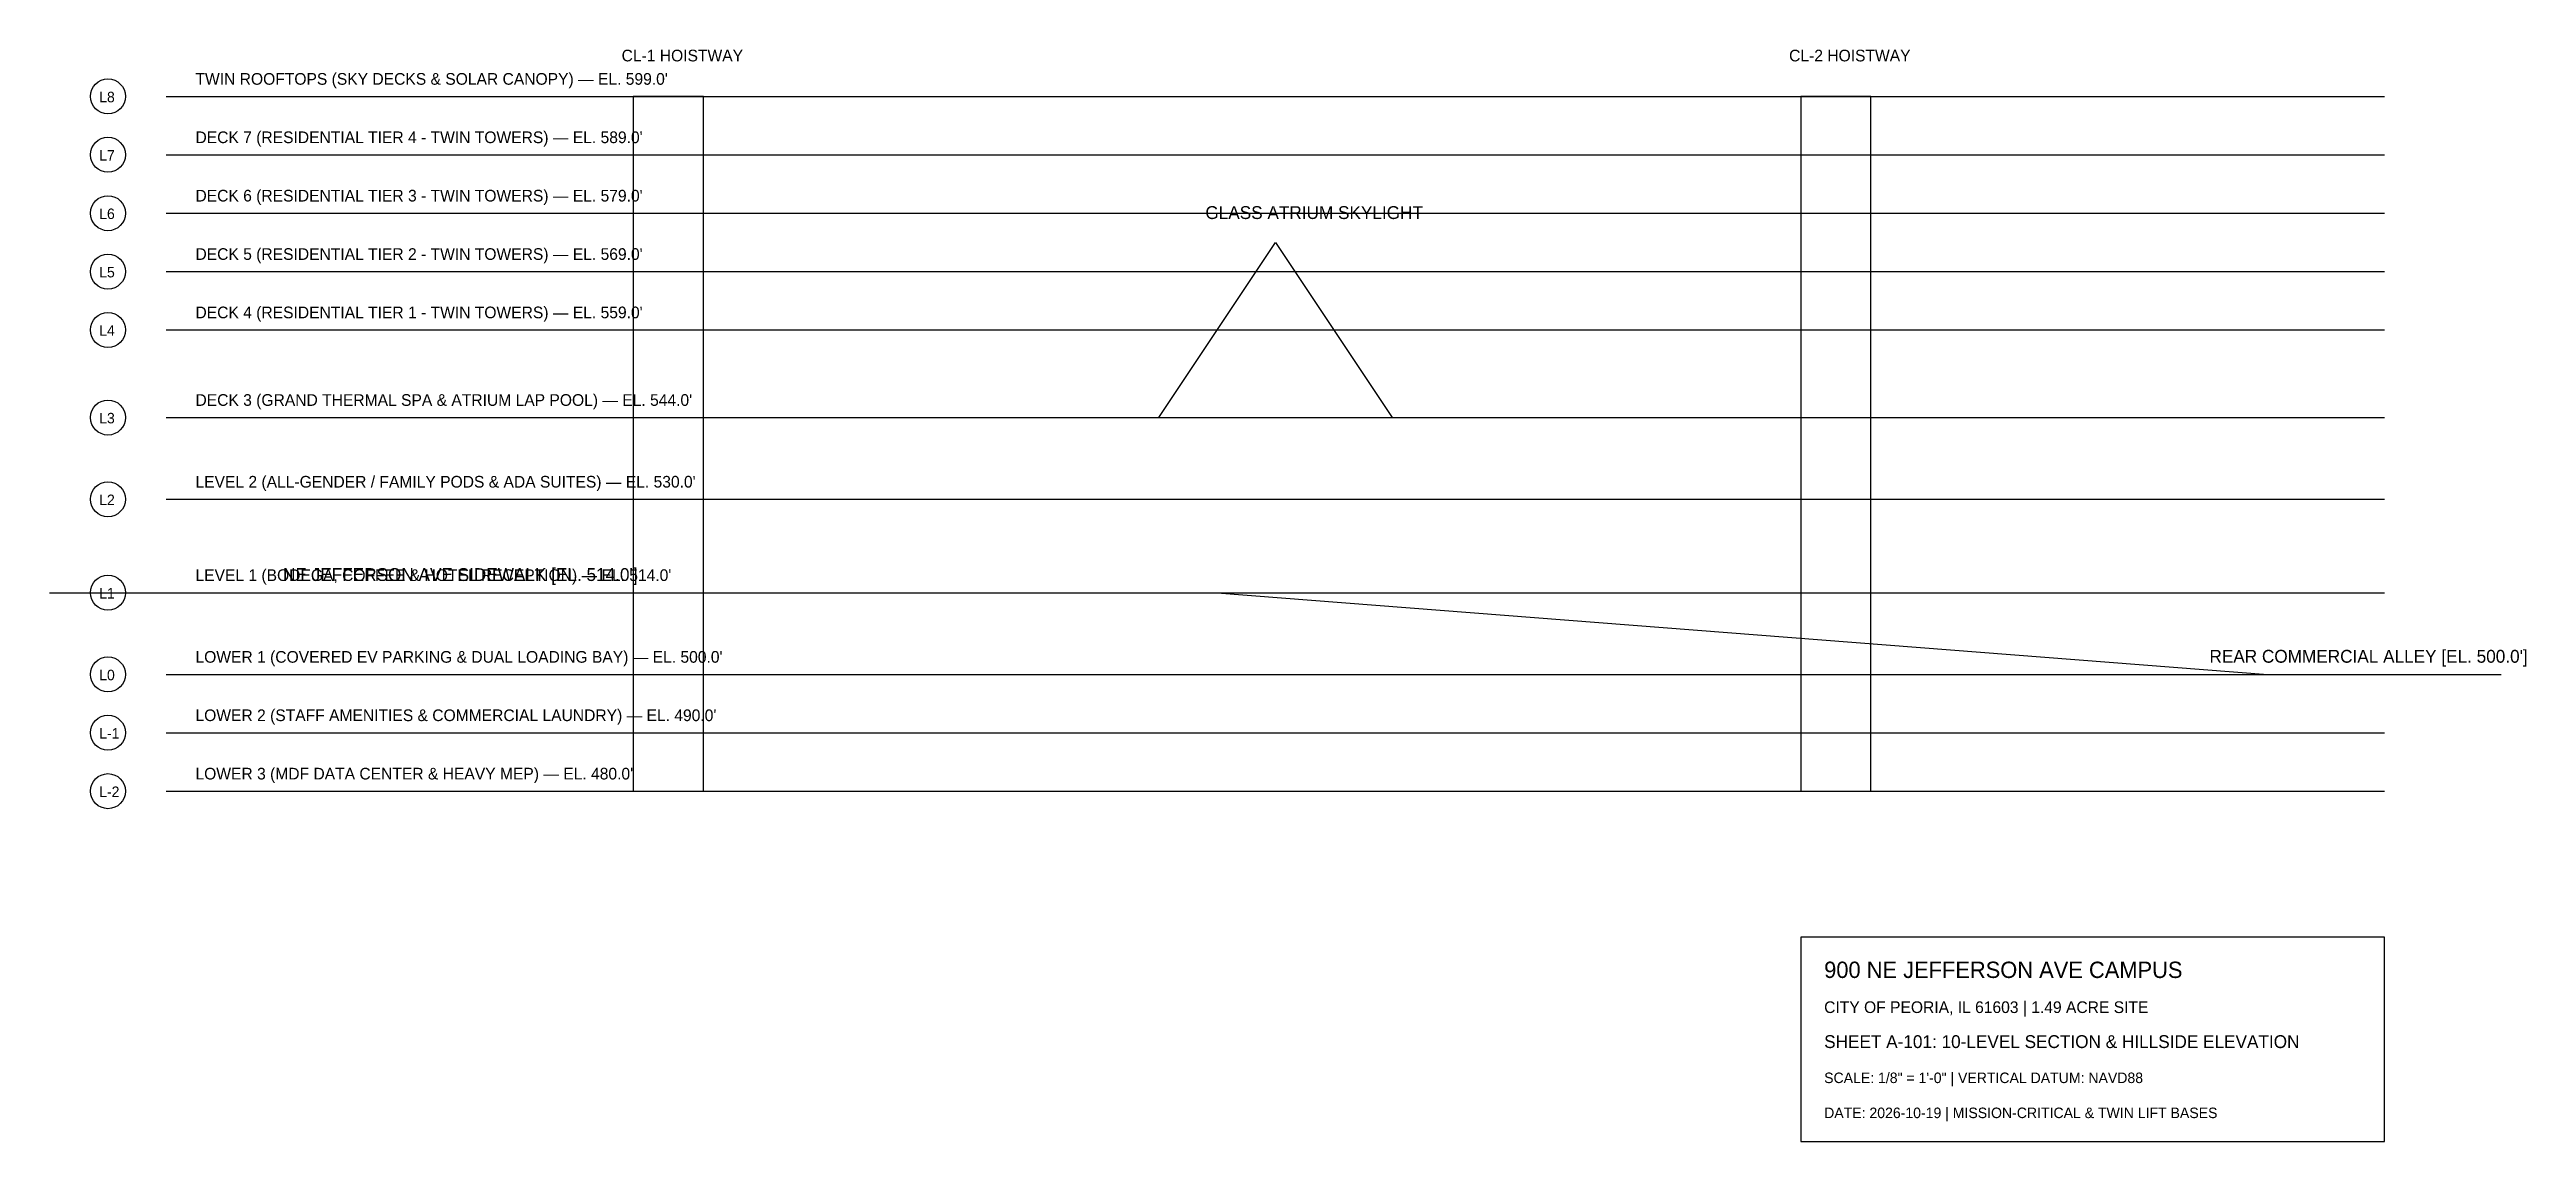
# Model space of a CAD drawing. Extents: x -20 to 404, y 420 to 607.
import ezdxf

# ---------------------------------------------------------------- set-up
doc = ezdxf.new("R2010")
doc.units = 0
for name, color, linetype in [('A-ANNO-DIMS', 6, 'CONTINUOUS'), ('A-ANNO-TEXT', 7, 'CONTINUOUS'), ('A-ANNO-TTLB', 7, 'CONTINUOUS'), ('A-ELEV-CARGO', 1, 'CONTINUOUS'), ('A-GLAZ', 5, 'CONTINUOUS'), ('A-WALL-EXTR', 7, 'CONTINUOUS')]:
    doc.layers.add(name, color=color, linetype=linetype)

msp = doc.modelspace()

# ---------------------------------------------------------------- linework, layer by layer
at = {"layer": 'A-ANNO-DIMS'}
for centre in [(-10, 599), (-10, 589), (-10, 579), (-10, 569), (-10, 559), (-10, 544), (-10, 530), (-10, 514), (-10, 500), (-10, 490), (-10, 480)]:
    msp.add_circle(centre, 3, dxfattribs=at)
at = {"layer": 'A-ANNO-TTLB'}
for p, q in [((380, 455), (280, 455)), ((280, 455), (280, 420)), ((380, 420), (380, 455)), ((280, 420), (380, 420))]:
    msp.add_line(p, q, dxfattribs=at)
at = {"layer": 'A-ELEV-CARGO'}
for p, q in [((92, 599), (80, 599)), ((80, 599), (80, 480)), ((92, 480), (92, 599)), ((292, 599), (280, 599)), ((280, 599), (280, 480)), ((292, 480), (292, 599)), ((80, 480), (92, 480)), ((280, 480), (292, 480))]:
    msp.add_line(p, q, dxfattribs=at)
at = {"layer": 'A-GLAZ'}
for p, q in [((170, 544), (190, 574)), ((190, 574), (210, 544))]:
    msp.add_line(p, q, dxfattribs=at)
at = {"layer": 'A-WALL-EXTR'}
for p, q in [((0, 599), (380, 599)), ((0, 589), (380, 589)), ((0, 579), (380, 579)), ((0, 569), (380, 569)), ((0, 559), (380, 559)), ((0, 544), (380, 544)), ((0, 530), (380, 530)), ((-20, 514), (180, 514)), ((0, 514), (380, 514)), ((180, 514), (360, 500)), ((0, 500), (380, 500)), ((360, 500), (400, 500)), ((0, 490), (380, 490)), ((0, 480), (380, 480))]:
    msp.add_line(p, q, dxfattribs=at)

# ---------------------------------------------------------------- texts
at = {"layer": 'A-ANNO-TEXT'}
for s, height, p in [('CL-1 HOISTWAY', 2, (78, 605)), ('CL-2 HOISTWAY', 2, (278, 605)), ("TWIN ROOFTOPS (SKY DECKS & SOLAR CANOPY) — EL. 599.0'", 2, (5, 601)), ('L8', 1.8, (-11.5, 598)), ('L7', 1.8, (-11.5, 588)), ("DECK 7 (RESIDENTIAL TIER 4 - TWIN TOWERS) — EL. 589.0'", 2, (5, 591)), ("DECK 6 (RESIDENTIAL TIER 3 - TWIN TOWERS) — EL. 579.0'", 2, (5, 581)), ('L6', 1.8, (-11.5, 578)), ('GLASS ATRIUM SKYLIGHT', 2.2, (178, 578)), ("DECK 5 (RESIDENTIAL TIER 2 - TWIN TOWERS) — EL. 569.0'", 2, (5, 571)), ('L5', 1.8, (-11.5, 568)), ("DECK 4 (RESIDENTIAL TIER 1 - TWIN TOWERS) — EL. 559.0'", 2, (5, 561)), ('L4', 1.8, (-11.5, 558)), ("DECK 3 (GRAND THERMAL SPA & ATRIUM LAP POOL) — EL. 544.0'", 2, (5, 546)), ('L3', 1.8, (-11.5, 543)), ('L2', 1.8, (-11.5, 529)), ("LEVEL 2 (ALL-GENDER / FAMILY PODS & ADA SUITES) — EL. 530.0'", 2, (5, 532)), ("LEVEL 1 (BODEGA, COFFEE & HOTEL RECEPTION) — EL. 514.0'", 2, (5, 516)), ("NE JEFFERSON AVE SIDEWALK [EL. 514.0']", 2.2, (20, 516)), ('L1', 1.8, (-11.5, 513)), ('L0', 1.8, (-11.5, 499)), ("LOWER 1 (COVERED EV PARKING & DUAL LOADING BAY) — EL. 500.0'", 2, (5, 502)), ("REAR COMMERCIAL ALLEY [EL. 500.0']", 2.2, (350, 502)), ("LOWER 2 (STAFF AMENITIES & COMMERCIAL LAUNDRY) — EL. 490.0'", 2, (5, 492)), ('L-1', 1.8, (-11.5, 489)), ("LOWER 3 (MDF DATA CENTER & HEAVY MEP) — EL. 480.0'", 2, (5, 482)), ('L-2', 1.8, (-11.5, 479))]:
    msp.add_text(s, height=height, dxfattribs=at).set_placement(p)
at = {"layer": 'A-ANNO-TTLB'}
for s, height, p in [('900 NE JEFFERSON AVE CAMPUS', 2.8, (284, 448)), ('CITY OF PEORIA, IL 61603 | 1.49 ACRE SITE', 2, (284, 442)), ('SHEET A-101: 10-LEVEL SECTION & HILLSIDE ELEVATION', 2.2, (284, 436)), ('SCALE: 1/8" = 1\'-0" | VERTICAL DATUM: NAVD88', 1.8, (284, 430)), ('DATE: 2026-10-19 | MISSION-CRITICAL & TWIN LIFT BASES', 1.8, (284, 424))]:
    msp.add_text(s, height=height, dxfattribs=at).set_placement(p)

doc.saveas('drawing.dxf')
